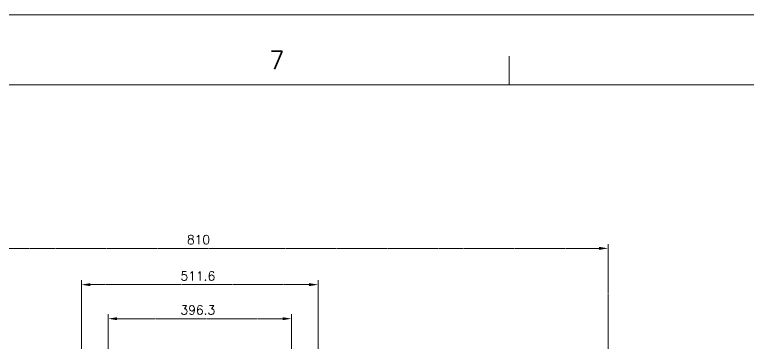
# Model space of a CAD drawing. Extents: x 0 to 841, y 0 to 594.
# Drawn here: x 131.3 to 277.9, y 528.4 to 594 of the extents above; entities that cross this region are included whole.
import ezdxf
from ezdxf.enums import TextEntityAlignment as Align

# ---------------------------------------------------------------- set-up
doc = ezdxf.new("R2010")
doc.units = 0
doc.header["$LTSCALE"] = 5
doc.header["$MEASUREMENT"] = 0
doc.linetypes.add('CONT', pattern=[1, 1, 0])
doc.layers.get('0').update_dxf_attribs({"lineweight": 9})
doc.layers.add('42', color=7, linetype='Continuous', lineweight=9)
doc.styles.add('ROMANS', font='romans.shx')

msp = doc.modelspace()

# ---------------------------------------------------------------- linework, layer by layer
at = {"color": 4, "linetype": 'CONT'}
for p, q in [((88.48, 547.37), (248.08, 547.37)), ((249.88, 518.08), (249.88, 548.24)), ((144.63, 511.67), (144.63, 541.01)), ((191.93, 511.67), (191.93, 541.01)), ((190.13, 540.13), (146.43, 540.13)), ((149.96, 511.67), (149.96, 534.21)), ((186.61, 511.67), (186.61, 534.21)), ((184.81, 533.34), (151.76, 533.34))]:
    msp.add_line(p, q, dxfattribs=at)
at = {"color": 4, "linetype": 'ByBlock'}
for points in [[(248.08, 547.67), (248.08, 547.07), (249.88, 547.37)], [(146.43, 540.43), (146.43, 539.83), (144.63, 540.13)], [(190.13, 540.43), (190.13, 539.83), (191.93, 540.13)], [(151.76, 533.64), (151.76, 533.04), (149.96, 533.34)], [(184.81, 533.64), (184.81, 533.04), (186.61, 533.34)]]:
    msp.add_solid(points, dxfattribs=at)
at = {"layer": '42', "color": 3, "linetype": 'Continuous', "lineweight": 0}
msp.add_line((230.09, 585.73), (230.09, 580), dxfattribs=at)
for points in [[(0, 0), (841, 0), (841, 594), (0, 594)], [(35, 580), (827, 580), (827, 14), (35, 14)]]:
    msp.add_lwpolyline(points, close=True, dxfattribs=at)

# ---------------------------------------------------------------- texts
at = {"color": 2, "linetype": 'ByBlock', "style": 'ROMANS'}
for s, p in [('810', (165.71, 548.22)), ('511.6', (164.42, 540.96)), ('396.3', (164.42, 534.17))]:
    msp.add_text(s, height=1.8, dxfattribs=at).set_placement(p)
at = {"layer": '42', "color": 3, "linetype": 'Continuous', "lineweight": 0, "style": 'ROMANS', "width": 1.001426}
msp.add_text('7', height=3.58, dxfattribs=at).set_placement((183.66, 584.94), align=Align.MIDDLE)

doc.saveas('drawing.dxf')
